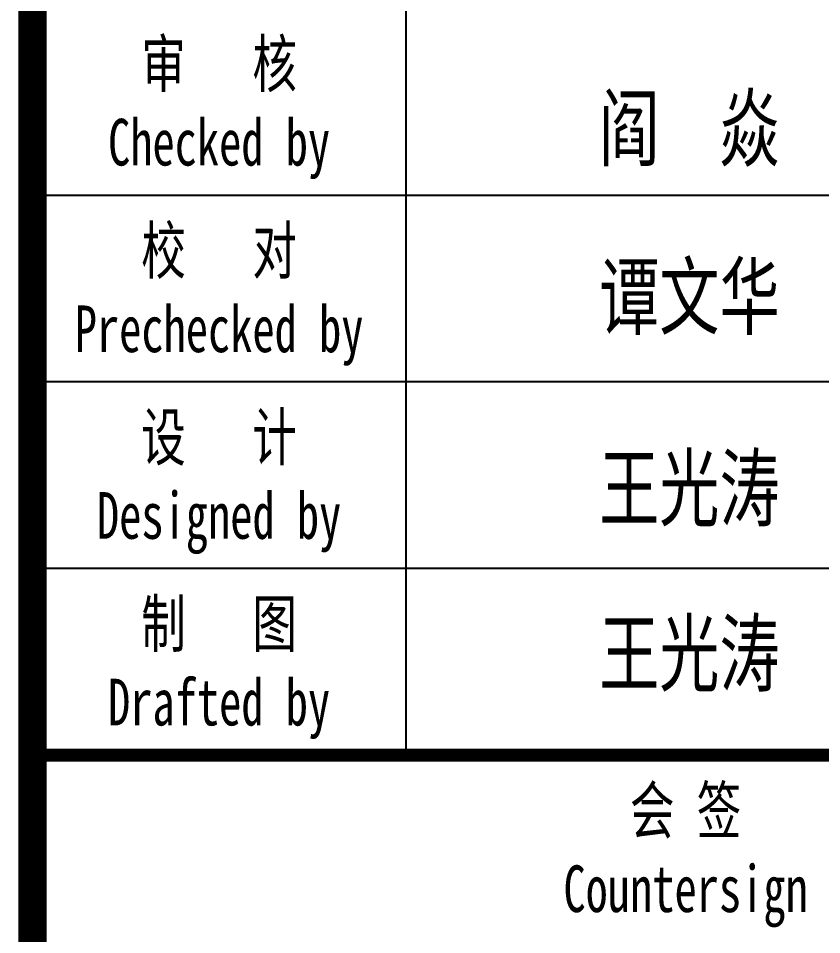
# Model space of a CAD drawing. Extents: x -33967 to 1773478, y -1022458 to -784650.
# Drawn here: x 1501289 to 1507302, y -1014705 to -1007847 of the extents above; entities that cross this region are included whole.
import ezdxf
from ezdxf.enums import TextEntityAlignment as Align

# ---------------------------------------------------------------- set-up
doc = ezdxf.new("R2010")
doc.units = 0
doc.header["$LTSCALE"] = 1000
doc.header["$MEASUREMENT"] = 0
doc.layers.add('PUB_TITLE', color=4, linetype='Continuous')
doc.layers.add('TEXT', color=7, linetype='Continuous')
doc.styles.add('_gyy_title_ST', font='', dxfattribs={"width": 0.8})
doc.styles.get('_gyy_title_ST').set_extended_font_data('SimSun')

msp = doc.modelspace()

# ---------------------------------------------------------------- linework, layer by layer
at = {"layer": 'PUB_TITLE'}
for p, q in [((1504188.813694833, -1003585.399676478), (1504188.813694833, -1013362.325926478)), ((1511172.335238345, -1009172.214676478), (1501395.408988342, -1009172.214676478)), ((1511172.335238345, -1010568.918426478), (1501395.408988342, -1010568.918426478)), ((1511172.335238345, -1011965.622176478), (1501395.408988342, -1011965.622176478))]:
    msp.add_line(p, q, dxfattribs=at)
at = {"layer": 'PUB_TITLE', "const_width": 212.121}
msp.add_lwpolyline([(1501395.408988344, -939872.5605514781), (1511294.388988345, -939872.5605514781), (1511294.388988345, -1021044.196551478), (1501395.408988344, -1021044.196551478)], close=True, dxfattribs=at)
at = {"layer": 'PUB_TITLE', "const_width": 97.76916472714754}
msp.add_lwpolyline([(1501395.408988342, -1013362.325926478), (1511172.335238345, -1013362.325926478)], dxfattribs=at)

# ---------------------------------------------------------------- texts
at = {"layer": 'PUB_TITLE', "style": '_gyy_title_ST', "width": 0.7}
for s, p in [('审   核', (1502792.130323184, -1008362.126501478)), ('Checked by', (1502792.109944833, -1008948.740679721)), ('校   对', (1502792.130323184, -1009758.830251478)), ('Prechecked by', (1502792.109944833, -1010345.444429721)), ('设   计', (1502792.130323184, -1011155.534001478)), ('Designed by', (1502792.109944833, -1011742.148179721)), ('制   图', (1502792.130323184, -1012552.237751478)), ('Drafted by', (1502792.109944833, -1013138.851929721)), ('会 签', (1506283.872113345, -1013948.941501478)), ('Countersign', (1506283.872113345, -1014535.555679721))]:
    msp.add_text(s, height=349.1755882972742, dxfattribs=at).set_placement(p, align=Align.CENTER)
at = {"layer": 'TEXT', "color": 3, "style": '_gyy_title_ST', "width": 0.6999999999994356}
for s, p in [('阎  焱', (1505636.582404226, -1008906.381066046)), ('谭文华', (1505636.582404226, -1010164.562441899)), ('王光涛', (1505636.582404226, -1011598.213899496)), ('王光涛', (1505636.582404226, -1012834.260367994))]:
    msp.add_text(s, height=471.5849989643839, dxfattribs=at).set_placement(p)

doc.saveas('drawing.dxf')
